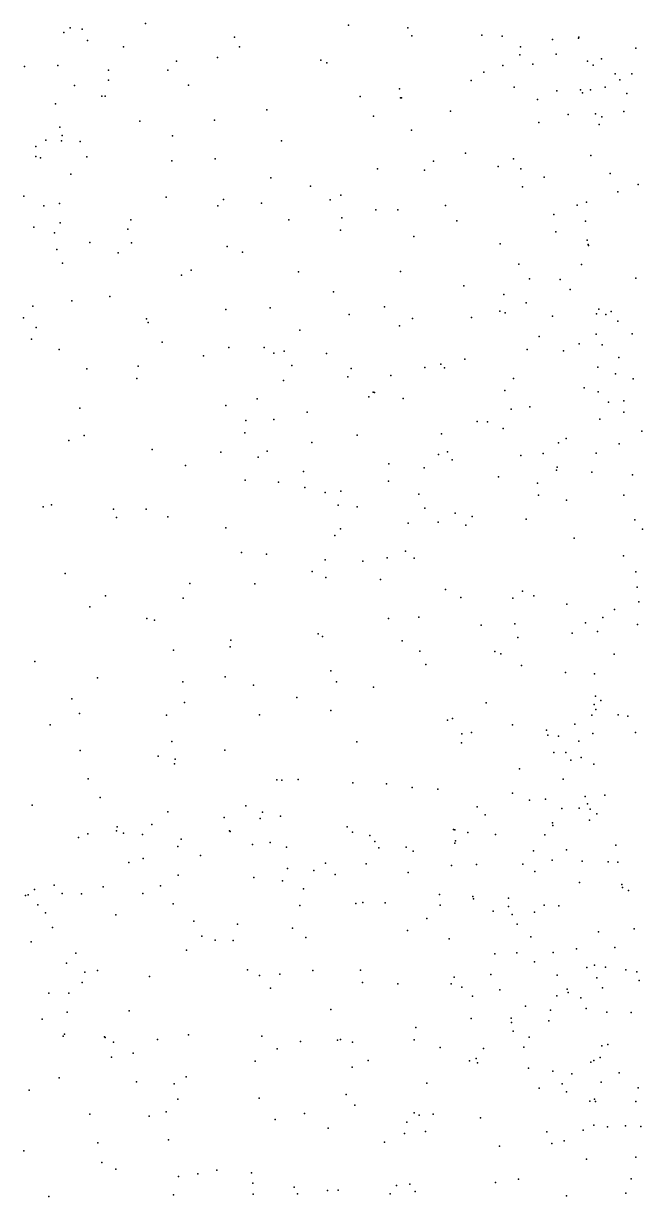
# Model space of a CAD drawing. Header units: metres. Extents: x -25 to 25, y -27.7 to 27.8.
# Drawn here: x -8.986 to -7.572, y -10.714 to -8.034 of the extents above; entities that cross this region are included whole.
import ezdxf

# ---------------------------------------------------------------- set-up
doc = ezdxf.new("R2010")
doc.units = ezdxf.units.M

msp = doc.modelspace()

# ---------------------------------------------------------------- linework, layer by layer
for p in [(-8.7066, -8.0339, -4.1731), (-8.2433, -8.038, 19.2436), (-8.8931, -8.0549, 14.8655), (-8.8787, -8.044, 9.0446), (-8.8517, -8.0473, -4.5623), (-8.5033, -8.0652, 19.4835), (-8.1081, -8.0436, -3.592), (-8.0986, -8.0624, 19.0939), (-7.9389, -8.0605, -14.0156), (-7.8928, -8.0633, 17.8192), (-7.7181, -8.0676, 12.9988), (-7.7174, -8.0653, 9.9456), (-8.8392, -8.073, 15.5023), (-8.7572, -8.0875, 15.1971), (-8.4922, -8.0871, -14.1975), (-7.8506, -8.0876, 18.7581), (-7.7778, -8.0702, 18.5262), (-7.5876, -8.0905, 10.0697), (-8.636, -8.1204, -3.509), (-8.5424, -8.1114, -8.6042), (-8.3069, -8.1178, -14.2116), (-7.8525, -8.1053, 13.4584), (-7.7688, -8.1039, 17.4958), (-7.6978, -8.1203, -8.1937), (-7.6658, -8.1146, 13.5367), (-8.9831, -8.1319, 15.5643), (-8.9068, -8.1301, 8.9029), (-8.7912, -8.141, -3.8424), (-8.6561, -8.1405, -14.2022), (-8.2932, -8.1239, -3.4358), (-7.9345, -8.1452, 9.9067), (-7.891, -8.1303, -3.6311), (-7.8221, -8.1267, 9.5105), (-7.6846, -8.1289, -3.7461), (-7.6348, -8.149, 17.3133), (-8.8689, -8.1753, -4.4474), (-8.7914, -8.1631, -4.0423), (-8.6086, -8.1751, 19.635), (-7.9629, -8.1642, -8.2965), (-7.6236, -8.1627, 9.4898), (-7.5963, -8.1491, -13.7235), (-8.8066, -8.1998, 15.2991), (-8.7992, -8.1999, -3.5469), (-8.217, -8.2008, -8.4475), (-8.1269, -8.1835, -3.497), (-7.8654, -8.1795, 18.9601), (-7.7674, -8.1879, 10.0991), (-7.7139, -8.1854, -13.9326), (-7.7087, -8.1927, 13.3085), (-7.6905, -8.1852, 18.6788), (-7.657, -8.1791, 18.1011), (-7.6075, -8.1937, 10.2564), (-8.9125, -8.2173, 19.6755), (-8.1246, -8.2039, 9.7372), (-8.122, -8.2038, -14.2307), (-7.8118, -8.2076, -14.0506), (-8.5493, -8.2548, -14.2971), (-8.4302, -8.2312, -3.3136), (-8.1863, -8.2454, 19.5523), (-8.0105, -8.2346, 19.2981), (-7.7417, -8.2418, 18.8787), (-7.6794, -8.2401, 17.5939), (-7.6647, -8.2471, 17.4286), (-7.615, -8.2348, 17.9349), (-8.9027, -8.2707, -4.3249), (-8.7201, -8.2571, 19.7209), (-8.0998, -8.2778, -8.3772), (-7.8087, -8.2602, 10.2339), (-7.6713, -8.2648, 10.3915), (-8.9343, -8.3008, 15.4922), (-8.8984, -8.3019, -8.6525), (-8.8973, -8.29, 15.036), (-8.8558, -8.3035, -14.2909), (-8.6454, -8.291, -3.33), (-8.3967, -8.3021, 19.7291), (-8.9572, -8.3152, -3.843), (-7.9764, -8.3301, -14.2577), (-7.6904, -8.3353, 10.5289), (-8.9573, -8.3379, -4.0271), (-8.9466, -8.3412, -3.5045), (-8.8407, -8.3387, -3.3927), (-8.6464, -8.3476, -8.5903), (-8.5479, -8.343, -3.2142), (-8.049, -8.3484, 10.0143), (-7.9013, -8.361, -3.506), (-7.8665, -8.3435, 9.4157), (-8.877, -8.3785, 19.7919), (-8.4204, -8.387, -3.1395), (-8.177, -8.3658, -14.3304), (-8.0699, -8.3695, 9.4185), (-7.8498, -8.366, 19.1848), (-7.7969, -8.3854, -8.2195), (-7.6462, -8.3764, 18.9269), (-8.3299, -8.4059, 9.45), (-7.8464, -8.4075, 10.3415), (-7.5821, -8.402, 11.0183), (-8.9849, -8.4287, -2.4061), (-8.6597, -8.4308, -3.1054), (-8.5291, -8.436, 19.8439), (-8.2855, -8.4367, -8.4952), (-8.2608, -8.4262, 19.7636), (-7.6998, -8.4425, -14.1773), (-7.6281, -8.4186, -3.5897), (-8.9389, -8.4503, 15.3979), (-8.9031, -8.4451, 15.1753), (-8.542, -8.4505, -3.0039), (-8.4423, -8.4443, -8.5409), (-8.1808, -8.4598, 9.8578), (-8.1308, -8.46, 19.6832), (-8.0217, -8.4498, -8.3685), (-7.7744, -8.4703, -3.4725), (-7.7215, -8.4494, 19.0923), (-8.9016, -8.4895, -2.6314), (-8.7407, -8.4829, -2.9798), (-8.3798, -8.483, 9.5879), (-8.2583, -8.4779, -3.1489), (-7.9957, -8.4851, -3.3585), (-7.7025, -8.4859, 10.7172), (-8.9616, -8.4991, -3.0608), (-8.9146, -8.5127, -2.8302), (-8.7469, -8.5037, -14.3679), (-8.2619, -8.5059, -14.3754), (-8.0945, -8.5206, 10.0298), (-7.7702, -8.5103, 10.5382), (-8.9096, -8.5503, 2.5302), (-8.8339, -8.5342, 19.8799), (-8.7389, -8.5352, -2.3785), (-8.5205, -8.5437, -2.8181), (-7.8974, -8.5376, 19.4482), (-7.6981, -8.5293, 11.1642), (-7.6961, -8.5387, -8.2044), (-7.6955, -8.5416, 9.2932), (-8.7691, -8.5577, -8.554), (-8.4853, -8.5563, 9.4884), (-8.8963, -8.5816, -2.1716), (-8.6024, -8.5973, -2.6407), (-8.3577, -8.6017, 9.7312), (-8.1243, -8.6005, -14.411), (-7.8547, -8.5842, -3.3278), (-7.7116, -8.5845, 19.1791), (-8.6245, -8.6087, 19.9102), (-7.8297, -8.6174, 10.3486), (-7.7599, -8.6191, 3.0189), (-7.5872, -8.6161, 3.113), (-8.7886, -8.6581, -2.2877), (-8.2779, -8.6469, -8.5153), (-7.98, -8.6337, -8.4234), (-7.8886, -8.6529, 9.2462), (-7.7375, -8.6415, -14.3676), (-8.9643, -8.6802, 15.1528), (-8.8754, -8.6681, -14.44), (-8.422, -8.6838, -2.8424), (-8.1615, -8.6811, 19.7899), (-7.8379, -8.6721, 19.393), (-8.9855, -8.7068, 15.3465), (-8.7047, -8.7089, -14.4447), (-8.5235, -8.6879, 9.2583), (-8.2421, -8.6992, 9.846), (-8.0971, -8.7081, -8.5063), (-7.9626, -8.7059, 2.9127), (-7.8981, -8.6916, -3.1779), (-7.8855, -8.6951, 10.2065), (-7.7772, -8.7025, -8.3413), (-7.6773, -8.6973, 11.0321), (-7.672, -8.6866, 10.8614), (-7.6555, -8.6987, 9.1759), (-7.6435, -8.6921, 11.3704), (-8.9566, -8.729, 2.406), (-8.7009, -8.7176, -8.428), (-8.3546, -8.7348, -14.4809), (-8.1269, -8.7248, 2.9628), (-7.6284, -8.7144, -8.2051), (-8.9671, -8.7554, -8.4615), (-8.6687, -8.7619, 2.6229), (-7.8077, -8.7491, -14.4754), (-7.6779, -8.7441, 2.8886), (-7.5958, -8.7434, 19.1123), (-8.9042, -8.7789, -2.1401), (-8.5169, -8.7747, 9.5751), (-8.4358, -8.7741, 9.1424), (-8.4141, -8.7871, 2.8334), (-8.3902, -8.7827, -8.4661), (-8.2939, -8.7883, 2.9522), (-7.8354, -8.7792, 3.3139), (-7.7524, -8.7822, -3.1958), (-7.7163, -8.7661, 10.424), (-7.6639, -8.7679, 10.6569), (-8.724, -8.8173, -2.3893), (-8.5744, -8.7937, -2.6551), (-8.3729, -8.8156, 9.7252), (-8.0322, -8.8125, 9.1366), (-7.9781, -8.8014, 19.6207), (-7.6737, -8.819, 19.2283), (-7.6261, -8.7974, 11.2466), (-8.841, -8.8231, 19.8943), (-8.7269, -8.8451, -14.5157), (-8.2448, -8.8416, 19.84), (-8.2372, -8.8222, -2.9495), (-8.1465, -8.8382, 9.864), (-8.0688, -8.8203, -3.0072), (-8.024, -8.8208, 3.1924), (-7.8665, -8.8452, -3.0605), (-7.6339, -8.8349, 10.9679), (-8.3914, -8.8498, 2.6203), (-7.8861, -8.8723, -14.5987), (-7.7054, -8.8663, 2.7586), (-7.5933, -8.8463, 9.1201), (-8.4518, -8.8914, -2.7852), (-8.1973, -8.8872, 2.6627), (-8.187, -8.8761, 9.0676), (-8.1839, -8.8772, 3.0782), (-8.1186, -8.8908, 19.7375), (-7.6729, -8.8759, -14.5935), (-7.6143, -8.8965, -8.3188), (-8.8566, -8.9128, -8.3087), (-8.5231, -8.9069, -14.5786), (-8.3374, -8.9224, -14.6337), (-7.8717, -8.9154, 10.0078), (-7.829, -8.9099, 19.3873), (-7.6497, -8.8996, 3.5501), (-7.6145, -8.9224, 10.8156), (-8.4777, -8.941, 19.8982), (-8.4142, -8.9391, -8.3749), (-7.9493, -8.9431, 3.3059), (-7.9256, -8.9446, -8.6023), (-7.6693, -8.9379, 10.2145), (-8.847, -8.9757, -14.5875), (-8.4801, -8.9692, 9.07), (-8.2235, -8.9745, -8.4832), (-8.0309, -8.9717, -14.697), (-7.89, -8.9591, 9.0692), (-7.5733, -8.9652, 19.1634), (-8.8819, -8.9868, -2.2431), (-8.3273, -8.9917, 2.9754), (-7.7636, -8.9921, -3.064), (-7.746, -8.9824, 9.8885), (-7.6256, -8.9943, 9.1588), (-8.6915, -9.0072, 19.8635), (-8.5352, -9.0136, -8.2921), (-8.4493, -9.0251, 2.6526), (-8.4287, -9.0115, 9.557), (-8.0379, -9.0191, 9.7771), (-8.0173, -9.0124, 2.627), (-8.0063, -9.0313, 19.567), (-7.85, -9.0209, -14.7311), (-7.7991, -9.0168, 3.4579), (-7.678, -9.0157, 9.7511), (-8.6155, -9.0442, -2.5907), (-8.3458, -9.058, 19.7885), (-8.1512, -9.0402, 3.1213), (-8.0707, -9.0495, -2.9661), (-7.7687, -9.0549, 9.2151), (-7.7672, -9.0477, 2.5996), (-7.6879, -9.0596, 9.5275), (-8.479, -9.0773, -2.7429), (-8.4031, -9.0821, 9.3164), (-8.152, -9.0801, 19.66), (-7.901, -9.0698, 9.6149), (-7.8121, -9.0847, 9.3868), (-7.595, -9.065, 9.3752), (-8.3428, -9.0941, -2.848), (-8.2964, -9.1057, -14.8405), (-8.261, -9.1027, 9.0142), (-8.0828, -9.1097, 9.1071), (-7.8095, -9.1116, -8.6425), (-7.6143, -9.1116, 3.8174), (-8.9409, -9.1386, -14.7638), (-8.9214, -9.1342, -2.2682), (-8.2667, -9.1347, -8.4127), (-8.2232, -9.1383, 9.6223), (-7.7459, -9.1236, 19.279), (-8.7803, -9.1439, -8.2153), (-8.7731, -9.163, -14.8305), (-8.7055, -9.1435, -2.4532), (-8.6559, -9.1616, 19.7744), (-8.0687, -9.1414, -8.5881), (-7.9997, -9.153, -14.8576), (-7.9608, -9.1602, 19.4412), (-7.8378, -9.1668, -14.8531), (-8.5233, -9.1864, -14.9269), (-8.2618, -9.1886, 9.2556), (-8.1068, -9.1757, 9.4069), (-8.0389, -9.1734, 9.243), (-7.9755, -9.1805, 3.2848), (-7.5898, -9.1685, -3.3706), (-7.572, -9.1896, -8.5232), (-8.2748, -9.2043, 2.8551), (-7.7278, -9.2097, -3.1588), (-8.4879, -9.2426, -8.2574), (-8.4304, -9.2465, -2.7798), (-8.1129, -9.2394, -2.9696), (-8.2968, -9.2592, -14.9782), (-8.2103, -9.2627, 2.717), (-8.1554, -9.2553, -8.5038), (-8.0936, -9.256, 19.4803), (-7.6151, -9.2504, 4.0105), (-8.8904, -9.2905, -15.0067), (-8.3266, -9.2866, -2.8874), (-8.2951, -9.3003, 19.5841), (-7.5873, -9.2869, 19.233), (-8.6055, -9.3136, -2.5991), (-8.4573, -9.3146, -15.0839), (-8.1704, -9.3043, 2.9218), (-8.022, -9.3272, 2.6346), (-7.5845, -9.3218, 4.1924), (-8.7985, -9.3421, -8.2017), (-8.6205, -9.3471, -8.2206), (-7.9871, -9.3454, 3.2008), (-7.8684, -9.347, -14.9679), (-7.8457, -9.3313, 19.2986), (-7.8198, -9.342, 3.4798), (-8.8339, -9.367, -2.3656), (-7.745, -9.3607, -3.3107), (-7.636, -9.3727, -14.9624), (-7.5801, -9.3559, -3.5092), (-8.7038, -9.3936, -2.4875), (-8.6861, -9.3975, -15.1909), (-8.1523, -9.3938, 19.3906), (-8.0831, -9.3904, -3.1117), (-7.9408, -9.4089, -3.2505), (-7.8633, -9.4058, 2.5764), (-7.7021, -9.4032, 3.7536), (-7.663, -9.3916, 2.4927), (-7.5836, -9.407, 4.3985), (-8.3128, -9.4288, -2.9687), (-8.303, -9.4348, 19.4377), (-7.7325, -9.4268, -3.4772), (-7.6751, -9.4231, 19.2644), (-8.5132, -9.4585, -2.7584), (-8.5117, -9.4428, -15.2036), (-8.1209, -9.4448, 2.7857), (-7.8569, -9.4374, -8.6508), (-8.6431, -9.4662, 19.4921), (-8.0805, -9.4679, 2.9549), (-7.9089, -9.4691, 3.2593), (-7.8958, -9.4742, -3.4436), (-7.6365, -9.4755, -8.6564), (-8.9595, -9.4919, 19.4097), (-8.2836, -9.5134, -15.1713), (-8.067, -9.4991, -3.3611), (-7.8484, -9.5009, 19.2737), (-8.8168, -9.5294, -2.406), (-8.6214, -9.5385, -15.2892), (-8.5249, -9.5266, -8.2723), (-8.2709, -9.538, 19.3029), (-7.7475, -9.5172, 3.5276), (-7.6818, -9.5197, 4.0082), (-8.4605, -9.5457, -2.953), (-8.1862, -9.5504, -8.4755), (-8.8751, -9.577, -8.2094), (-8.6178, -9.5856, -2.6854), (-8.3617, -9.5744, -3.1804), (-7.9292, -9.5861, -3.6037), (-7.6823, -9.5899, 2.5423), (-7.6791, -9.5709, -3.7442), (-7.6675, -9.5813, 5.5639), (-8.8575, -9.6104, 19.2492), (-8.6593, -9.6142, 19.282), (-8.4465, -9.614, 19.2575), (-8.2838, -9.6039, -3.329), (-8.0059, -9.6223, 3.0424), (-7.688, -9.6142, 3.659), (-7.6783, -9.6016, 3.8555), (-7.6279, -9.6134, 5.229), (-7.6053, -9.6169, 5.824), (-8.9245, -9.6365, -2.3296), (-8.0174, -9.6262, -8.5895), (-7.8692, -9.6363, 3.2449), (-7.7912, -9.6491, -8.6699), (-7.7266, -9.6352, 19.2439), (-8.6464, -9.6748, -15.3575), (-8.2243, -9.6757, -15.2191), (-7.9842, -9.6575, 2.7698), (-7.9628, -9.654, -15.1198), (-7.7881, -9.6602, 3.3802), (-7.7636, -9.6622, -3.8524), (-7.7177, -9.674, 5.4273), (-7.6857, -9.6563, 4.7856), (-7.5878, -9.6544, -15.0163), (-8.8557, -9.6949, 19.1057), (-8.5256, -9.6943, -3.1037), (-7.9854, -9.6776, -3.716), (-7.7742, -9.6999, 4.5336), (-7.7468, -9.7001, 4.2842), (-8.6783, -9.7083, -8.2255), (-8.6408, -9.7254, 19.0722), (-8.6394, -9.7151, -2.8606), (-7.7354, -9.7177, 5.6053), (-7.7118, -9.7113, 3.506), (-7.6833, -9.7268, 4.0073), (-7.8532, -9.7375, 2.7106), (-8.8376, -9.7602, 18.9029), (-8.4073, -9.7622, 18.9977), (-8.3957, -9.7631, -15.3288), (-8.3581, -9.7617, -3.4479), (-8.2337, -9.7693, -8.4231), (-8.1565, -9.7716, -3.6675), (-8.0978, -9.7796, 19.098), (-8.0397, -9.7838, -8.5515), (-7.753, -9.7604, 5.2037), (-8.8106, -9.8027, -2.5427), (-7.8686, -9.7931, -8.6431), (-7.83, -9.809, 4.6571), (-7.7936, -9.8068, 4.9437), (-7.7033, -9.8002, -4.0254), (-7.6581, -9.7977, 3.824), (-8.9654, -9.8202, 18.7343), (-8.6556, -9.8356, -3.0787), (-8.4775, -9.8217, -3.3662), (-8.4394, -9.836, -7.3578), (-7.9495, -9.8238, 2.8669), (-7.7562, -9.8277, -15.107), (-7.7168, -9.827, 19.1754), (-7.6978, -9.817, 2.6117), (-7.6916, -9.829, 5.7503), (-8.6924, -9.8641, -7.5838), (-8.5276, -9.8482, -7.5669), (-8.4451, -9.8505, -7.1263), (-8.3987, -9.8451, -8.2899), (-7.9314, -9.8424, 19.1188), (-7.7772, -9.8609, 4.363), (-7.6929, -9.8542, 4.0948), (-7.676, -9.84, -6.4171), (-8.8384, -9.8859, -2.7214), (-8.7731, -9.8786, -8.1824), (-8.7717, -9.8697, -7.2871), (-8.7568, -9.8844, -2.9571), (-8.7137, -9.8869, -7.0497), (-8.515, -9.879, -6.959), (-8.5132, -9.88, 18.7746), (-8.2464, -9.8695, -7.1986), (-8.2346, -9.8817, -15.2904), (-8.1943, -9.8897, -7.367), (-8.0033, -9.8758, -15.1915), (-8.0002, -9.8767, -6.4705), (-7.9707, -9.8825, -6.706), (-7.908, -9.8873, 3.0565), (-7.795, -9.8877, -6.7844), (-7.777, -9.867, -6.2735), (-8.8601, -9.8944, 18.5211), (-8.6327, -9.915, 18.5587), (-8.6253, -9.8981, -3.2332), (-8.4622, -9.9099, -15.385), (-8.4224, -9.9053, -7.8034), (-8.3846, -9.9164, -3.5661), (-8.1836, -9.9034, -6.8624), (-8.174, -9.9174, -7.5222), (-8.1116, -9.9163, -7.1049), (-8.0005, -9.9069, -3.955), (-7.9994, -9.9013, -6.3125), (-7.6327, -9.9114, -6.8624), (-8.7123, -9.9418, 18.3907), (-8.581, -9.9353, -7.9574), (-8.0959, -9.9251, 19.0089), (-7.8207, -9.9248, 2.7363), (-7.7456, -9.9226, -8.6766), (-8.7452, -9.9509, -7.9802), (-8.3827, -9.9647, -8.0254), (-8.3224, -9.9697, -8.1891), (-8.2962, -9.9529, -6.4605), (-8.203, -9.9545, -8.329), (-8.0081, -9.9582, -6.1653), (-7.9509, -9.9559, -7.0484), (-7.8456, -9.9552, 4.7613), (-7.8179, -9.9714, 4.5122), (-7.7783, -9.9461, -6.0972), (-7.7096, -9.948, 3.4031), (-7.6503, -9.9493, 3.7025), (-7.628, -9.9502, 19.0969), (-8.6323, -9.98, -6.7119), (-8.4598, -9.9853, -6.5455), (-8.394, -9.9929, 18.7449), (-8.2737, -9.9788, 18.8632), (-8.1073, -9.9742, -15.2497), (-7.7162, -9.9972, 4.1937), (-8.975, -10.0251, -2.774), (-8.9602, -10.0127, 18.3236), (-8.9153, -10.0032, -7.784), (-8.8969, -10.0221, -7.9766), (-8.8528, -10.0229, 18.0714), (-8.8039, -10.0066, -6.823), (-8.7132, -10.0223, -15.4128), (-8.673, -10.0042, 18.2426), (-8.3463, -10.0117, -3.7101), (-8.0357, -10.024, -7.5831), (-7.6195, -10.0013, 2.5563), (-7.6175, -10.0085, -5.9753), (-7.6042, -10.0154, -15.1175), (-8.981, -10.0265, -7.0126), (-8.9525, -10.048, 15.9127), (-8.6437, -10.0458, -6.5338), (-8.3545, -10.0495, -15.3739), (-8.2264, -10.045, -6.1558), (-8.2108, -10.0428, -7.9604), (-8.1596, -10.043, -3.948), (-8.0343, -10.049, -4.0678), (-7.9594, -10.0288, -6.0279), (-7.9583, -10.0343, -15.2194), (-7.8777, -10.0326, 5.1952), (-7.8777, -10.0517, 5.4468), (-7.7964, -10.0485, 19.0109), (-7.7632, -10.0501, 5.6959), (-8.9353, -10.0659, -2.9804), (-8.775, -10.0707, -6.618), (-7.9131, -10.0624, -7.4099), (-7.8697, -10.0701, 4.9216), (-7.8188, -10.0644, 3.0982), (-8.9189, -10.1, 17.7661), (-8.5963, -10.0849, -6.3417), (-8.4967, -10.0919, 18.489), (-8.371, -10.1014, 18.6377), (-8.0647, -10.0794, 18.8965), (-7.8581, -10.0924, -8.5499), (-7.5908, -10.1026, -7.1447), (-8.9681, -10.1323, 16.3349), (-8.5785, -10.1196, 18.0269), (-8.5478, -10.129, -6.202), (-8.507, -10.1296, -3.6048), (-8.3409, -10.1223, -3.8495), (-8.1086, -10.1067, -5.9722), (-8.0134, -10.1258, -7.8276), (-7.8273, -10.121, 2.813), (-7.6724, -10.11, -5.8686), (-8.8656, -10.1582, 17.5514), (-8.613, -10.1512, -15.4246), (-7.8589, -10.1578, -15.2662), (-7.776, -10.157, 4.4037), (-7.7229, -10.1482, 3.2439), (-7.635, -10.1454, 18.9038), (-8.8869, -10.1811, -15.3941), (-7.9095, -10.1602, -5.8588), (-7.8189, -10.1784, -7.4738), (-7.6816, -10.1859, 5.7717), (-8.8456, -10.2016, 16.1145), (-8.8163, -10.1979, -3.2895), (-8.6976, -10.2115, 17.5363), (-8.474, -10.1961, -3.7481), (-8.4468, -10.2094, 18.1434), (-8.4004, -10.2063, -5.9816), (-8.3245, -10.1979, -15.4067), (-8.2161, -10.1973, 18.6671), (-7.9187, -10.2071, -8.3044), (-7.7668, -10.2088, 18.8086), (-7.6994, -10.191, -7.3531), (-7.6567, -10.1906, -8.6969), (-7.6103, -10.1961, -4.2935), (-7.5853, -10.2014, -15.201), (-8.8518, -10.2256, 17.3553), (-8.4218, -10.2382, 17.9023), (-8.2114, -10.2251, -4.0933), (-8.131, -10.2284, -5.8468), (-8.0088, -10.2286, 18.7374), (-8.0023, -10.2135, -4.2174), (-7.9848, -10.2363, -15.3497), (-7.6765, -10.2145, 3.9631), (-7.6637, -10.2374, 3.4507), (-7.5796, -10.2212, -5.7457), (-8.9273, -10.2499, -6.4552), (-8.8816, -10.2498, 15.9241), (-7.9604, -10.2569, 5.381), (-7.8979, -10.2421, 5.5425), (-7.7675, -10.2561, -8.4624), (-7.7439, -10.2403, -5.7436), (-7.7416, -10.2484, 2.9546), (-7.7128, -10.2607, 2.6596), (-8.8856, -10.2931, 16.4756), (-8.7438, -10.2902, -6.1237), (-8.2838, -10.2869, 18.4372), (-7.8389, -10.2794, -7.7031), (-7.7824, -10.2888, 18.6741), (-7.7006, -10.285, 3.1041), (-7.6536, -10.2929, 3.6504), (-8.9426, -10.3095, 16.6436), (-7.9633, -10.3074, 5.0307), (-7.8723, -10.3067, 4.7316), (-7.871, -10.3169, -7.8879), (-7.7863, -10.3127, 4.4151), (-7.5979, -10.2936, 2.418), (-8.8918, -10.3438, 17.0219), (-8.6087, -10.3448, 17.3849), (-8.0894, -10.3282, 18.5329), (-7.8672, -10.3363, -4.3287), (-8.8947, -10.3481, -3.3706), (-8.8004, -10.3499, 17.1475), (-8.7991, -10.3514, -15.424), (-8.7799, -10.362, 16.154), (-8.6793, -10.3559, -5.9509), (-8.4415, -10.3477, 17.5588), (-8.3531, -10.3602, -5.7808), (-8.2682, -10.3573, -4.1964), (-8.2615, -10.3553, -15.4512), (-8.2339, -10.3618, 18.2652), (-8.0933, -10.3566, -5.7195), (-7.8431, -10.3735, 4.5852), (-7.8311, -10.3505, 5.6673), (-7.6649, -10.3702, -8.3263), (-7.6509, -10.367, 3.3401), (-8.7843, -10.3957, 16.5555), (-8.7353, -10.3867, 16.3114), (-8.4064, -10.3766, -4.1237), (-8.0337, -10.3743, -4.3188), (-7.9519, -10.3993, 5.5046), (-7.9351, -10.3764, 4.8716), (-7.6685, -10.3968, 3.7738), (-8.4564, -10.4055, -15.4955), (-8.2353, -10.4189, 17.8163), (-8.1983, -10.4039, 18.019), (-7.9667, -10.4045, -15.4247), (-7.9487, -10.4087, 18.3688), (-7.832, -10.4215, -5.6215), (-7.6897, -10.4077, 2.5396), (-7.6832, -10.404, 2.7568), (-8.9043, -10.443, 15.8923), (-8.7274, -10.4527, -3.713), (-8.6144, -10.4413, 17.1166), (-7.7766, -10.4277, -15.3978), (-7.7334, -10.434, -4.4004), (-7.6668, -10.4529, 5.7916), (-7.6254, -10.4319, 2.9665), (-8.9727, -10.4714, -3.4313), (-8.6413, -10.4571, -3.9348), (-8.0645, -10.4558, 18.092), (-7.8083, -10.4668, 4.4036), (-7.7553, -10.4568, 4.2304), (-7.7457, -10.4755, 18.2675), (-7.582, -10.4662, 18.2988), (-8.6329, -10.4921, 16.8598), (-8.4477, -10.4895, 17.2608), (-8.2486, -10.4816, -5.6327), (-8.2287, -10.5054, -15.5243), (-7.6922, -10.4963, 2.3945), (-7.6817, -10.492, -7.9987), (-7.6792, -10.4972, -7.7139), (-7.5874, -10.4974, 2.0722), (-8.8339, -10.5262, -3.6263), (-8.6985, -10.5309, -5.7876), (-8.6597, -10.5212, 16.5587), (-8.3442, -10.5249, -4.3526), (-8.0936, -10.5233, -5.5823), (-8.082, -10.5286, 5.195), (-8.0498, -10.5266, 5.3866), (-7.9417, -10.5346, 4.7787), (-8.4109, -10.5387, -5.6322), (-8.2901, -10.5585, 17.4345), (-8.1103, -10.5442, 17.8279), (-7.683, -10.5513, 2.5994), (-7.6517, -10.5555, 3.6973), (-7.6108, -10.5533, 2.7852), (-7.5762, -10.5541, 3.3676), (-8.6547, -10.5853, 16.3521), (-8.1154, -10.5707, -4.4432), (-8.0675, -10.5659, 5.0286), (-7.7905, -10.567, -5.509), (-7.7512, -10.5873, 2.2259), (-7.7075, -10.5632, 3.9418), (-8.9848, -10.6098, -3.558), (-8.8161, -10.5917, -3.8159), (-8.1611, -10.5903, 17.6562), (-7.8983, -10.5994, 4.6348), (-7.7789, -10.5936, 5.7188), (-8.8069, -10.6365, 16.0763), (-7.6997, -10.6294, 1.9562), (-7.5873, -10.6243, -15.3861), (-8.775, -10.6517, -4.1253), (-8.6317, -10.6685, -5.6227), (-8.5871, -10.6628, -15.5744), (-8.5438, -10.6545, 16.6847), (-8.465, -10.6602, -5.518), (-8.4621, -10.6838, 16.8154), (-8.3673, -10.6933, 16.9993), (-8.1335, -10.6894, -5.3293), (-8.1035, -10.6861, 5.2687), (-7.9076, -10.6827, -5.3897), (-7.855, -10.6751, 2.331), (-7.5979, -10.6741, 18.1324), (-8.9276, -10.7145, -5.8427), (-8.6433, -10.7105, -4.4482), (-8.461, -10.7089, -4.6654), (-8.3598, -10.7081, -5.2665), (-8.2913, -10.7008, -5.0082), (-8.2667, -10.7003, -4.8094), (-8.1481, -10.7084, -4.9473), (-8.0909, -10.7032, -5.144), (-7.7455, -10.7132, -5.3724), (-7.6102, -10.707, 3.6372)]:
    msp.add_point(p)

doc.saveas('drawing.dxf')
